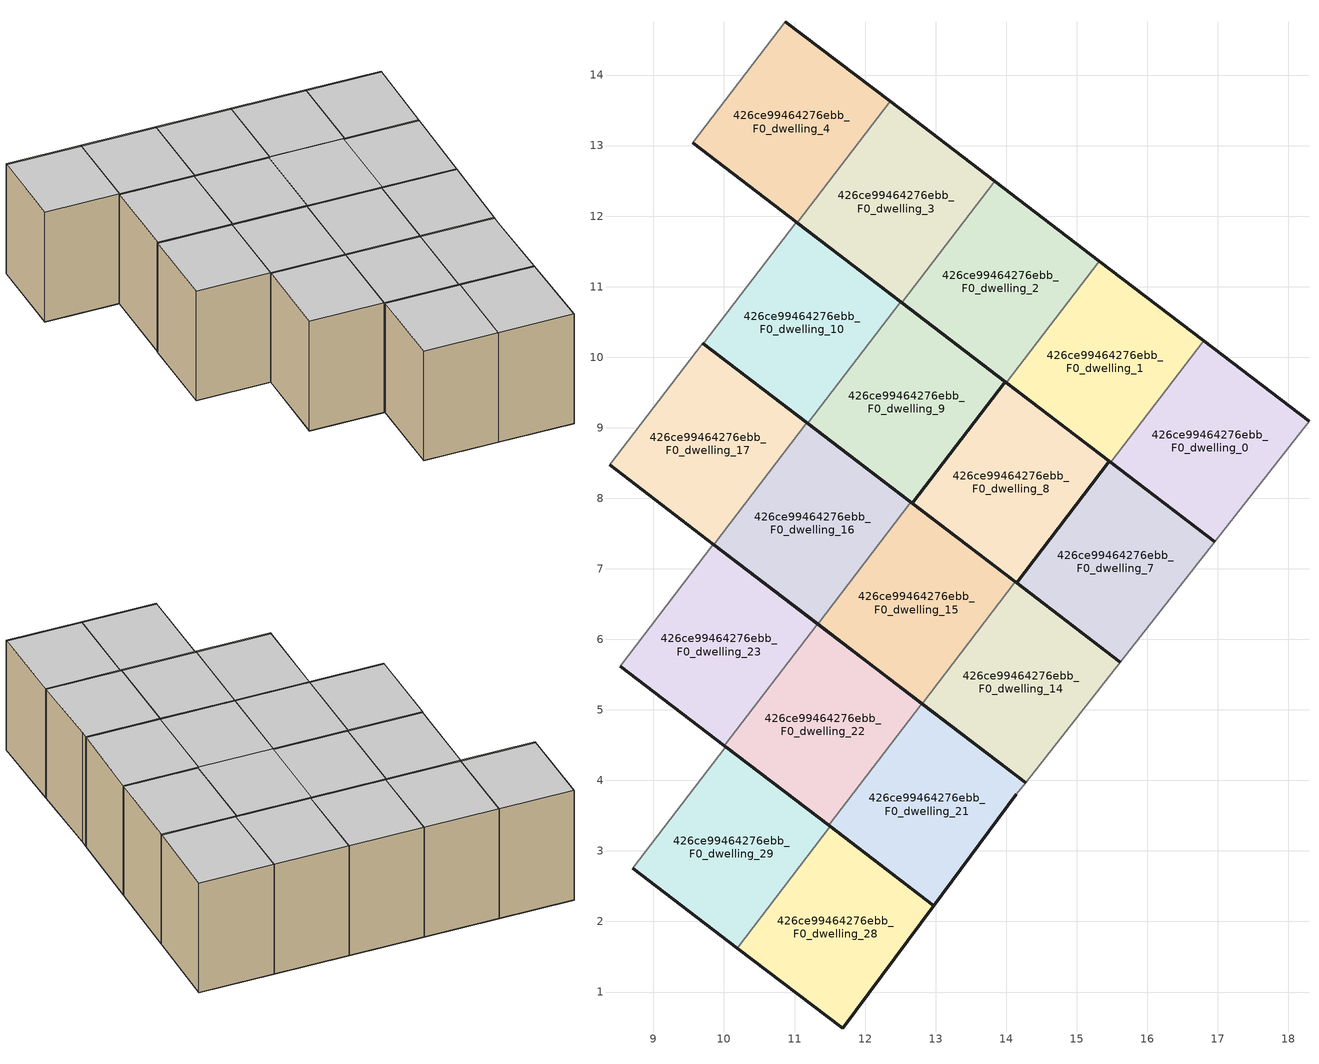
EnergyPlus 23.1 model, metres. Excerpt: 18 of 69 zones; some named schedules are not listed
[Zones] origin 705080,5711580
426ce99464276ebb_F0_dwelling_0
 floor ground (EU_floor_Construction): 16.96,7.38 18.29,9.09 16.8,10.23 15.48,8.51 z0
 wall outside (EU_wall_Construction): 16.96,7.38 15.48,8.51 / 16.8,10.23 18.29,9.09 z0:3
 wall adiabatic (EU_wall_Construction): 18.29,9.09 16.96,7.38 z0:3
 wall to 426ce99464276ebb_F0_dwelling_1 (EU_wall_Construction): 15.48,8.51 16.8,10.23 z0:3
 ceiling to 426ce99464276ebb_F1_dwelling_0 (EU_floor_Construction): 18.29,9.09 16.96,7.38 15.48,8.51 16.8,10.23 z3
426ce99464276ebb_F0_dwelling_1
 floor ground (EU_floor_Construction): 15.48,8.51 16.8,10.23 15.32,11.36 14,9.64 z0
 wall outside (EU_wall_Construction): 15.48,8.51 14,9.64 / 15.32,11.36 16.8,10.23 z0:3
 wall to 426ce99464276ebb_F0_dwelling_2 (EU_wall_Construction): 14,9.64 15.32,11.36 z0:3
 ceiling to 426ce99464276ebb_F1_dwelling_1 (EU_floor_Construction): 16.8,10.23 15.48,8.51 14,9.64 15.32,11.36 z3
426ce99464276ebb_F0_dwelling_10
 floor ground (EU_floor_Construction): 11.19,9.06 12.51,10.79 11.03,11.92 9.71,10.19 z0
 wall outside (EU_wall_Construction): 11.19,9.06 9.71,10.19 / 11.03,11.92 12.51,10.79 z0:3
 wall to 426ce99464276ebb_F0_dwelling_9 (EU_wall_Construction): 12.51,10.79 11.19,9.06 z0:3
 wall to 426ce99464276ebb_F0_dwelling_11 (EU_wall_Construction): 9.71,10.19 11.03,11.92 z0:3
 ceiling to 426ce99464276ebb_F1_dwelling_10 (EU_floor_Construction): 12.51,10.79 11.19,9.06 9.71,10.19 11.03,11.92 z3
426ce99464276ebb_F0_dwelling_14
 floor ground (EU_floor_Construction): 14.28,3.97 15.62,5.68 14.13,6.81 12.81,5.09 z0
 wall outside (EU_wall_Construction): 14.28,3.97 12.81,5.09 / 14.13,6.81 15.62,5.68 z0:3
 wall adiabatic (EU_wall_Construction): 15.62,5.68 14.28,3.97 z0:3
 wall to 426ce99464276ebb_F0_dwelling_15 (EU_wall_Construction): 12.81,5.09 14.13,6.81 z0:3
 ceiling to 426ce99464276ebb_F1_dwelling_14 (EU_floor_Construction): 15.62,5.68 14.28,3.97 12.81,5.09 14.13,6.81 z3
426ce99464276ebb_F0_dwelling_15
 floor ground (EU_floor_Construction): 12.81,5.09 14.13,6.81 12.65,7.94 11.33,6.21 z0
 wall outside (EU_wall_Construction): 12.81,5.09 11.33,6.21 / 12.65,7.94 14.13,6.81 z0:3
 wall to 426ce99464276ebb_F0_dwelling_16 (EU_wall_Construction): 11.33,6.21 12.65,7.94 z0:3
 ceiling to 426ce99464276ebb_F1_dwelling_15 (EU_floor_Construction): 14.13,6.81 12.81,5.09 11.33,6.21 12.65,7.94 z3
426ce99464276ebb_F0_dwelling_16
 floor ground (EU_floor_Construction): 11.33,6.21 12.65,7.94 11.17,9.07 9.85,7.34 z0
 wall outside (EU_wall_Construction): 11.33,6.21 9.85,7.34 / 11.17,9.07 12.65,7.94 z0:3
 wall to 426ce99464276ebb_F0_dwelling_17 (EU_wall_Construction): 9.85,7.34 11.17,9.07 z0:3
 ceiling to 426ce99464276ebb_F1_dwelling_16 (EU_floor_Construction): 12.65,7.94 11.33,6.21 9.85,7.34 11.17,9.07 z3
426ce99464276ebb_F0_dwelling_17
 floor ground (EU_floor_Construction): 9.85,7.34 11.17,9.07 9.7,10.2 8.38,8.47 z0
 wall outside (EU_wall_Construction): 9.85,7.34 8.38,8.47 / 9.7,10.2 11.17,9.07 z0:3
 wall to 426ce99464276ebb_F0_dwelling_18 (EU_wall_Construction): 8.38,8.47 9.7,10.2 z0:3
 ceiling to 426ce99464276ebb_F1_dwelling_17 (EU_floor_Construction): 11.17,9.07 9.85,7.34 8.38,8.47 9.7,10.2 z3
426ce99464276ebb_F0_dwelling_2
 floor ground (EU_floor_Construction): 14,9.64 15.32,11.36 13.84,12.49 12.52,10.77 z0
 wall outside (EU_wall_Construction): 14,9.64 12.52,10.77 / 13.84,12.49 15.32,11.36 z0:3
 wall to 426ce99464276ebb_F0_dwelling_3 (EU_wall_Construction): 12.52,10.77 13.84,12.49 z0:3
 ceiling to 426ce99464276ebb_F1_dwelling_2 (EU_floor_Construction): 15.32,11.36 14,9.64 12.52,10.77 13.84,12.49 z3
426ce99464276ebb_F0_dwelling_21
 floor ground (EU_floor_Construction): 12.97,2.22 14.15,3.8 14.28,3.97 12.81,5.09 11.48,3.36 z0
 wall outside (EU_wall_Construction): 12.81,5.09 14.28,3.97 / 14.15,3.8 12.97,2.22 11.48,3.36 z0:3
 wall adiabatic (EU_wall_Construction): 14.28,3.97 14.15,3.8 z0:3
 wall to 426ce99464276ebb_F0_dwelling_22 (EU_wall_Construction): 11.48,3.36 12.81,5.09 z0:3
 ceiling to 426ce99464276ebb_F1_dwelling_21 (EU_floor_Construction): 14.28,3.97 14.15,3.8 12.97,2.22 11.48,3.36 12.81,5.09 z3
426ce99464276ebb_F0_dwelling_22
 floor ground (EU_floor_Construction): 11.48,3.36 12.81,5.09 11.33,6.22 10.01,4.49 z0
 wall outside (EU_wall_Construction): 11.48,3.36 10.01,4.49 / 11.33,6.22 12.81,5.09 z0:3
 wall to 426ce99464276ebb_F0_dwelling_23 (EU_wall_Construction): 10.01,4.49 11.33,6.22 z0:3
 ceiling to 426ce99464276ebb_F1_dwelling_22 (EU_floor_Construction): 12.81,5.09 11.48,3.36 10.01,4.49 11.33,6.22 z3
426ce99464276ebb_F0_dwelling_23
 floor ground (EU_floor_Construction): 10.01,4.49 11.33,6.22 9.85,7.35 8.53,5.62 z0
 wall outside (EU_wall_Construction): 10.01,4.49 8.53,5.62 / 9.85,7.35 11.33,6.22 z0:3
 wall to 426ce99464276ebb_F0_dwelling_24 (EU_wall_Construction): 8.53,5.62 9.85,7.35 z0:3
 ceiling to 426ce99464276ebb_F1_dwelling_23 (EU_floor_Construction): 11.33,6.22 10.01,4.49 8.53,5.62 9.85,7.35 z3
426ce99464276ebb_F0_dwelling_28
 floor ground (EU_floor_Construction): 11.68,0.48 12.97,2.22 11.5,3.35 10.19,1.62 z0
 wall outside (EU_wall_Construction): 11.5,3.35 12.97,2.22 11.68,0.48 10.19,1.62 z0:3
 wall to 426ce99464276ebb_F0_dwelling_29 (EU_wall_Construction): 10.19,1.62 11.5,3.35 z0:3
 ceiling to 426ce99464276ebb_F1_dwelling_28 (EU_floor_Construction): 12.97,2.22 11.68,0.48 10.19,1.62 11.5,3.35 z3
426ce99464276ebb_F0_dwelling_29
 floor ground (EU_floor_Construction): 10.19,1.62 11.5,3.35 10.02,4.48 8.71,2.75 z0
 wall outside (EU_wall_Construction): 10.19,1.62 8.71,2.75 / 10.02,4.48 11.5,3.35 z0:3
 wall to 426ce99464276ebb_F0_dwelling_30 (EU_wall_Construction): 8.71,2.75 10.02,4.48 z0:3
 ceiling to 426ce99464276ebb_F1_dwelling_29 (EU_floor_Construction): 11.5,3.35 10.19,1.62 8.71,2.75 10.02,4.48 z3
426ce99464276ebb_F0_dwelling_3
 floor ground (EU_floor_Construction): 12.52,10.77 13.84,12.49 12.35,13.63 11.04,11.91 z0
 wall outside (EU_wall_Construction): 12.52,10.77 11.04,11.91 / 12.35,13.63 13.84,12.49 z0:3
 wall to 426ce99464276ebb_F0_dwelling_4 (EU_wall_Construction): 11.04,11.91 12.35,13.63 z0:3
 ceiling to 426ce99464276ebb_F1_dwelling_3 (EU_floor_Construction): 13.84,12.49 12.52,10.77 11.04,11.91 12.35,13.63 z3
426ce99464276ebb_F0_dwelling_4
 floor ground (EU_floor_Construction): 11.04,11.91 12.35,13.63 10.87,14.76 9.56,13.04 z0
 wall outside (EU_wall_Construction): 11.04,11.91 9.56,13.04 / 10.87,14.76 12.35,13.63 z0:3
 wall to 426ce99464276ebb_F0_dwelling_5 (EU_wall_Construction): 9.56,13.04 10.87,14.76 z0:3
 ceiling to 426ce99464276ebb_F1_dwelling_4 (EU_floor_Construction): 12.35,13.63 11.04,11.91 9.56,13.04 10.87,14.76 z3
426ce99464276ebb_F0_dwelling_7
 floor ground (EU_floor_Construction): 15.62,5.68 16.96,7.38 15.46,8.52 14.15,6.8 z0
 wall outside (EU_wall_Construction): 15.62,5.68 14.15,6.8 15.46,8.52 16.96,7.38 z0:3
 wall adiabatic (EU_wall_Construction): 16.96,7.38 15.62,5.68 z0:3
 ceiling to 426ce99464276ebb_F1_dwelling_7 (EU_floor_Construction): 16.96,7.38 15.62,5.68 14.15,6.8 15.46,8.52 z3
426ce99464276ebb_F0_dwelling_8
 floor ground (EU_floor_Construction): 15.46,8.52 14.15,6.8 11.53,8.8 12.67,7.93 13.98,9.65 z0
 wall outside (EU_wall_Construction): 14.13,6.81 14.15,6.8 15.46,8.52 13.98,9.65 12.67,7.93 11.53,8.8 14.13,6.81 z0:3
 ceiling to 426ce99464276ebb_F1_dwelling_8 (EU_floor_Construction): 14.15,6.8 15.46,8.52 13.98,9.65 12.67,7.93 11.53,8.8 z3
426ce99464276ebb_F0_dwelling_9
 floor ground (EU_floor_Construction): 12.67,7.93 13.98,9.65 12.51,10.79 11.19,9.06 z0
 wall outside (EU_wall_Construction): 12.51,10.79 13.98,9.65 12.67,7.93 11.19,9.06 z0:3
 ceiling to 426ce99464276ebb_F1_dwelling_9 (EU_floor_Construction): 13.98,9.65 12.67,7.93 11.19,9.06 12.51,10.79 z3
[Building]
EU S2 Campaign: North Axis=0; Terrain=City; Solar Distribution=FullExterior
[Site:Location]
London: Latitude=51.5; Longitude=-0.5; Time Zone=0; Elevation=25
[SizingPeriod:WeatherFileDays]
AnnualSizingPeriod: Begin Month=1; Begin Day of Month=1; End Month=12; End Day of Month=31; Day of Week for Start Day=Monday; Use Weather File Daylight Saving Period=No; Use Weather File Rain and Snow Indicators=No
[MATERIAL]
EU_InternalMass_Material: Roughness=MediumRough; Thickness=0.1; Conductivity=1; Density=1800; Specific Heat=900; Thermal Absorptance=0.9; Solar Absorptance=0.7; Visible Absorptance=0.7
[MATERIAL:NOMASS] Roughness=MediumRough; Thermal Absorptance=0.9; Solar Absorptance=0.7; Visible Absorptance=0.7
Name | Thermal Resistance
EU_wall_NoMass | 0.635353
EU_floor_NoMass | 1.96382
[CONSTRUCTION]
EU_wall_Construction: EU_wall_NoMass
EU_floor_Construction: EU_floor_NoMass
EU_InternalMass_Construction: EU_InternalMass_Material
[ZONE] Type=1; Multiplier=1; Ceiling Height=autocalculate; Floor Area=autocalculate; Part of Total Floor Area=Yes
Name | Volume
426ce99464276ebb_F0_dwelling_0; 426ce99464276ebb_F0_dwelling_14 | 12.1282
426ce99464276ebb_F0_dwelling_1 | 12.1201
426ce99464276ebb_F0_dwelling_10; 426ce99464276ebb_F0_dwelling_16 | 12.1223
426ce99464276ebb_F0_dwelling_15; 426ce99464276ebb_F0_dwelling_29 | 12.1187
426ce99464276ebb_F0_dwelling_17 | 12.1238
426ce99464276ebb_F0_dwelling_2; 426ce99464276ebb_F0_dwelling_23 | 12.126
426ce99464276ebb_F0_dwelling_21 | 12.1252
426ce99464276ebb_F0_dwelling_22 | 12.1318
426ce99464276ebb_F0_dwelling_28 | 12.1296
426ce99464276ebb_F0_dwelling_3 | 12.1274
426ce99464276ebb_F0_dwelling_4 | 12.1216
426ce99464276ebb_F0_dwelling_7 | 12.1245
426ce99464276ebb_F0_dwelling_8 | 12.1289
426ce99464276ebb_F0_dwelling_9 | 12.1194
[INTERNALMASS] Construction=EU_InternalMass_Construction
Name | Zone or ZoneList | Surface Area
426ce99464276ebb_F0_dwelling_0_EU_InternalMass | 426ce99464276ebb_F0_dwelling_0 | 4.04239
426ce99464276ebb_F0_dwelling_1_EU_InternalMass | 426ce99464276ebb_F0_dwelling_1 | 4.04008
426ce99464276ebb_F0_dwelling_2_EU_InternalMass | 426ce99464276ebb_F0_dwelling_2 | 4.04201
426ce99464276ebb_F0_dwelling_3_EU_InternalMass | 426ce99464276ebb_F0_dwelling_3 | 4.04222
426ce99464276ebb_F0_dwelling_4_EU_InternalMass | 426ce99464276ebb_F0_dwelling_4 | 4.04071
426ce99464276ebb_F0_dwelling_7_EU_InternalMass | 426ce99464276ebb_F0_dwelling_7 | 4.04143
426ce99464276ebb_F0_dwelling_8_EU_InternalMass | 426ce99464276ebb_F0_dwelling_8 | 4.04262
426ce99464276ebb_F0_dwelling_9_EU_InternalMass | 426ce99464276ebb_F0_dwelling_9 | 4.04113
426ce99464276ebb_F0_dwelling_10_EU_InternalMass | 426ce99464276ebb_F0_dwelling_10 | 4.04083
426ce99464276ebb_F0_dwelling_14_EU_InternalMass | 426ce99464276ebb_F0_dwelling_14 | 4.04196
426ce99464276ebb_F0_dwelling_15_EU_InternalMass | 426ce99464276ebb_F0_dwelling_15 | 4.03974
426ce99464276ebb_F0_dwelling_16_EU_InternalMass | 426ce99464276ebb_F0_dwelling_16 | 4.04106
426ce99464276ebb_F0_dwelling_17_EU_InternalMass | 426ce99464276ebb_F0_dwelling_17 | 4.04114
426ce99464276ebb_F0_dwelling_21_EU_InternalMass | 426ce99464276ebb_F0_dwelling_21 | 4.0419
426ce99464276ebb_F0_dwelling_22_EU_InternalMass | 426ce99464276ebb_F0_dwelling_22 | 4.04396
426ce99464276ebb_F0_dwelling_23_EU_InternalMass | 426ce99464276ebb_F0_dwelling_23 | 4.04227
426ce99464276ebb_F0_dwelling_28_EU_InternalMass | 426ce99464276ebb_F0_dwelling_28 | 4.04265
426ce99464276ebb_F0_dwelling_29_EU_InternalMass | 426ce99464276ebb_F0_dwelling_29 | 4.04016
[OTHEREQUIPMENT] Fuel Type=Electricity; Design Level Calculation Method=Watts/Area; Power per Zone Floor Area=1; Fraction Latent=0; Fraction Radiant=0; Fraction Lost=0; Carbon Dioxide Generation Rate=0; EndUse Subcategory=EU_Step8_InternalGains
Name | Zone or ZoneList or Space or SpaceList | Schedule
EU_Step8_InternalGain_426ce99464276ebb_F0_dwelling_0_f000 | 426ce99464276ebb_F0_dwelling_0 | EU_Step8_GainSchedule_426ce99464276ebb_F0_dwelling_0_f000
EU_Step8_InternalGain_426ce99464276ebb_F0_dwelling_1_f000 | 426ce99464276ebb_F0_dwelling_1 | EU_Step8_GainSchedule_426ce99464276ebb_F0_dwelling_1_f000
EU_Step8_InternalGain_426ce99464276ebb_F0_dwelling_2_f000 | 426ce99464276ebb_F0_dwelling_2 | EU_Step8_GainSchedule_426ce99464276ebb_F0_dwelling_2_f000
EU_Step8_InternalGain_426ce99464276ebb_F0_dwelling_3_f000 | 426ce99464276ebb_F0_dwelling_3 | EU_Step8_GainSchedule_426ce99464276ebb_F0_dwelling_3_f000
EU_Step8_InternalGain_426ce99464276ebb_F0_dwelling_4_f000 | 426ce99464276ebb_F0_dwelling_4 | EU_Step8_GainSchedule_426ce99464276ebb_F0_dwelling_4_f000
EU_Step8_InternalGain_426ce99464276ebb_F0_dwelling_7_f000 | 426ce99464276ebb_F0_dwelling_7 | EU_Step8_GainSchedule_426ce99464276ebb_F0_dwelling_7_f000
EU_Step8_InternalGain_426ce99464276ebb_F0_dwelling_8_f000 | 426ce99464276ebb_F0_dwelling_8 | EU_Step8_GainSchedule_426ce99464276ebb_F0_dwelling_8_f000
EU_Step8_InternalGain_426ce99464276ebb_F0_dwelling_9_f000 | 426ce99464276ebb_F0_dwelling_9 | EU_Step8_GainSchedule_426ce99464276ebb_F0_dwelling_9_f000
EU_Step8_InternalGain_426ce99464276ebb_F0_dwelling_10_f000 | 426ce99464276ebb_F0_dwelling_10 | EU_Step8_GainSchedule_426ce99464276ebb_F0_dwelling_10_f000
EU_Step8_InternalGain_426ce99464276ebb_F0_dwelling_14_f000 | 426ce99464276ebb_F0_dwelling_14 | EU_Step8_GainSchedule_426ce99464276ebb_F0_dwelling_14_f000
EU_Step8_InternalGain_426ce99464276ebb_F0_dwelling_15_f000 | 426ce99464276ebb_F0_dwelling_15 | EU_Step8_GainSchedule_426ce99464276ebb_F0_dwelling_15_f000
EU_Step8_InternalGain_426ce99464276ebb_F0_dwelling_16_f000 | 426ce99464276ebb_F0_dwelling_16 | EU_Step8_GainSchedule_426ce99464276ebb_F0_dwelling_16_f000
EU_Step8_InternalGain_426ce99464276ebb_F0_dwelling_17_f000 | 426ce99464276ebb_F0_dwelling_17 | EU_Step8_GainSchedule_426ce99464276ebb_F0_dwelling_17_f000
EU_Step8_InternalGain_426ce99464276ebb_F0_dwelling_21_f000 | 426ce99464276ebb_F0_dwelling_21 | EU_Step8_GainSchedule_426ce99464276ebb_F0_dwelling_21_f000
EU_Step8_InternalGain_426ce99464276ebb_F0_dwelling_22_f000 | 426ce99464276ebb_F0_dwelling_22 | EU_Step8_GainSchedule_426ce99464276ebb_F0_dwelling_22_f000
EU_Step8_InternalGain_426ce99464276ebb_F0_dwelling_23_f000 | 426ce99464276ebb_F0_dwelling_23 | EU_Step8_GainSchedule_426ce99464276ebb_F0_dwelling_23_f000
EU_Step8_InternalGain_426ce99464276ebb_F0_dwelling_28_f000 | 426ce99464276ebb_F0_dwelling_28 | EU_Step8_GainSchedule_426ce99464276ebb_F0_dwelling_28_f000
EU_Step8_InternalGain_426ce99464276ebb_F0_dwelling_29_f000 | 426ce99464276ebb_F0_dwelling_29 | EU_Step8_GainSchedule_426ce99464276ebb_F0_dwelling_29_f000
[ZONEVENTILATION:DESIGNFLOWRATE] Schedule=EU_AlwaysOn; Design Flow Rate Calculation Method=AirChanges/Hour; Air Changes per Hour=0.555504; Ventilation Type=Natural; Fan Pressure Rise=0; Fan Total Efficiency=1; Constant Term Coefficient=1; Temperature Term Coefficient=0; Velocity Term Coefficient=0; Velocity Squared Term Coefficient=0; Minimum Indoor Temperature=-100; Maximum Indoor Temperature=100; Delta Temperature=-100; Minimum Outdoor Temperature=-100; Maximum Outdoor Temperature=100; Maximum Wind Speed=40
Name | Zone or ZoneList or Space or SpaceList
EU_ConstantAir_426ce99464276ebb_F0_dwelling_0 | 426ce99464276ebb_F0_dwelling_0
EU_ConstantAir_426ce99464276ebb_F0_dwelling_1 | 426ce99464276ebb_F0_dwelling_1
EU_ConstantAir_426ce99464276ebb_F0_dwelling_2 | 426ce99464276ebb_F0_dwelling_2
EU_ConstantAir_426ce99464276ebb_F0_dwelling_3 | 426ce99464276ebb_F0_dwelling_3
EU_ConstantAir_426ce99464276ebb_F0_dwelling_4 | 426ce99464276ebb_F0_dwelling_4
EU_ConstantAir_426ce99464276ebb_F0_dwelling_7 | 426ce99464276ebb_F0_dwelling_7
EU_ConstantAir_426ce99464276ebb_F0_dwelling_8 | 426ce99464276ebb_F0_dwelling_8
EU_ConstantAir_426ce99464276ebb_F0_dwelling_9 | 426ce99464276ebb_F0_dwelling_9
EU_ConstantAir_426ce99464276ebb_F0_dwelling_10 | 426ce99464276ebb_F0_dwelling_10
EU_ConstantAir_426ce99464276ebb_F0_dwelling_14 | 426ce99464276ebb_F0_dwelling_14
EU_ConstantAir_426ce99464276ebb_F0_dwelling_15 | 426ce99464276ebb_F0_dwelling_15
EU_ConstantAir_426ce99464276ebb_F0_dwelling_16 | 426ce99464276ebb_F0_dwelling_16
EU_ConstantAir_426ce99464276ebb_F0_dwelling_17 | 426ce99464276ebb_F0_dwelling_17
EU_ConstantAir_426ce99464276ebb_F0_dwelling_21 | 426ce99464276ebb_F0_dwelling_21
EU_ConstantAir_426ce99464276ebb_F0_dwelling_22 | 426ce99464276ebb_F0_dwelling_22
EU_ConstantAir_426ce99464276ebb_F0_dwelling_23 | 426ce99464276ebb_F0_dwelling_23
EU_ConstantAir_426ce99464276ebb_F0_dwelling_28 | 426ce99464276ebb_F0_dwelling_28
EU_ConstantAir_426ce99464276ebb_F0_dwelling_29 | 426ce99464276ebb_F0_dwelling_29
[HVACTEMPLATE:ZONE:IDEALLOADSAIRSYSTEM] System Availability Schedule=EU_AlwaysOn; Maximum Heating Supply Air Temperature=50; Minimum Cooling Supply Air Temperature=13; Maximum Heating Supply Air Humidity Ratio=0.0156; Minimum Cooling Supply Air Humidity Ratio=0.0077; Heating Limit=NoLimit; Cooling Limit=NoLimit; Heating Availability Schedule=EU_AlwaysOn; Cooling Availability Schedule=EU_CoolingOff; Dehumidification Control Type=ConstantSensibleHeatRatio; Cooling Sensible Heat Ratio=0.7; Dehumidification Setpoint=60; Humidification Control Type=None; Humidification Setpoint=30; Outdoor Air Method=None; Outdoor Air Flow Rate per Person=0.00944; Outdoor Air Flow Rate per Zone Floor Area=0; Outdoor Air Flow Rate per Zone=0; Demand Controlled Ventilation Type=None; Outdoor Air Economizer Type=NoEconomizer; Heat Recovery Type=None; Sensible Heat Recovery Effectiveness=0.7; Latent Heat Recovery Effectiveness=0.65
Name | Template Thermostat
426ce99464276ebb_F0_dwelling_0 | EU_HeatOnly_426ce99464276ebb_F0_dwelling_0
426ce99464276ebb_F0_dwelling_1 | EU_HeatOnly_426ce99464276ebb_F0_dwelling_1
426ce99464276ebb_F0_dwelling_2 | EU_HeatOnly_426ce99464276ebb_F0_dwelling_2
426ce99464276ebb_F0_dwelling_3 | EU_HeatOnly_426ce99464276ebb_F0_dwelling_3
426ce99464276ebb_F0_dwelling_4 | EU_HeatOnly_426ce99464276ebb_F0_dwelling_4
426ce99464276ebb_F0_dwelling_7 | EU_HeatOnly_426ce99464276ebb_F0_dwelling_7
426ce99464276ebb_F0_dwelling_8 | EU_HeatOnly_426ce99464276ebb_F0_dwelling_8
426ce99464276ebb_F0_dwelling_9 | EU_HeatOnly_426ce99464276ebb_F0_dwelling_9
426ce99464276ebb_F0_dwelling_10 | EU_HeatOnly_426ce99464276ebb_F0_dwelling_10
426ce99464276ebb_F0_dwelling_14 | EU_HeatOnly_426ce99464276ebb_F0_dwelling_14
426ce99464276ebb_F0_dwelling_15 | EU_HeatOnly_426ce99464276ebb_F0_dwelling_15
426ce99464276ebb_F0_dwelling_16 | EU_HeatOnly_426ce99464276ebb_F0_dwelling_16
426ce99464276ebb_F0_dwelling_17 | EU_HeatOnly_426ce99464276ebb_F0_dwelling_17
426ce99464276ebb_F0_dwelling_21 | EU_HeatOnly_426ce99464276ebb_F0_dwelling_21
426ce99464276ebb_F0_dwelling_22 | EU_HeatOnly_426ce99464276ebb_F0_dwelling_22
426ce99464276ebb_F0_dwelling_23 | EU_HeatOnly_426ce99464276ebb_F0_dwelling_23
426ce99464276ebb_F0_dwelling_28 | EU_HeatOnly_426ce99464276ebb_F0_dwelling_28
426ce99464276ebb_F0_dwelling_29 | EU_HeatOnly_426ce99464276ebb_F0_dwelling_29
